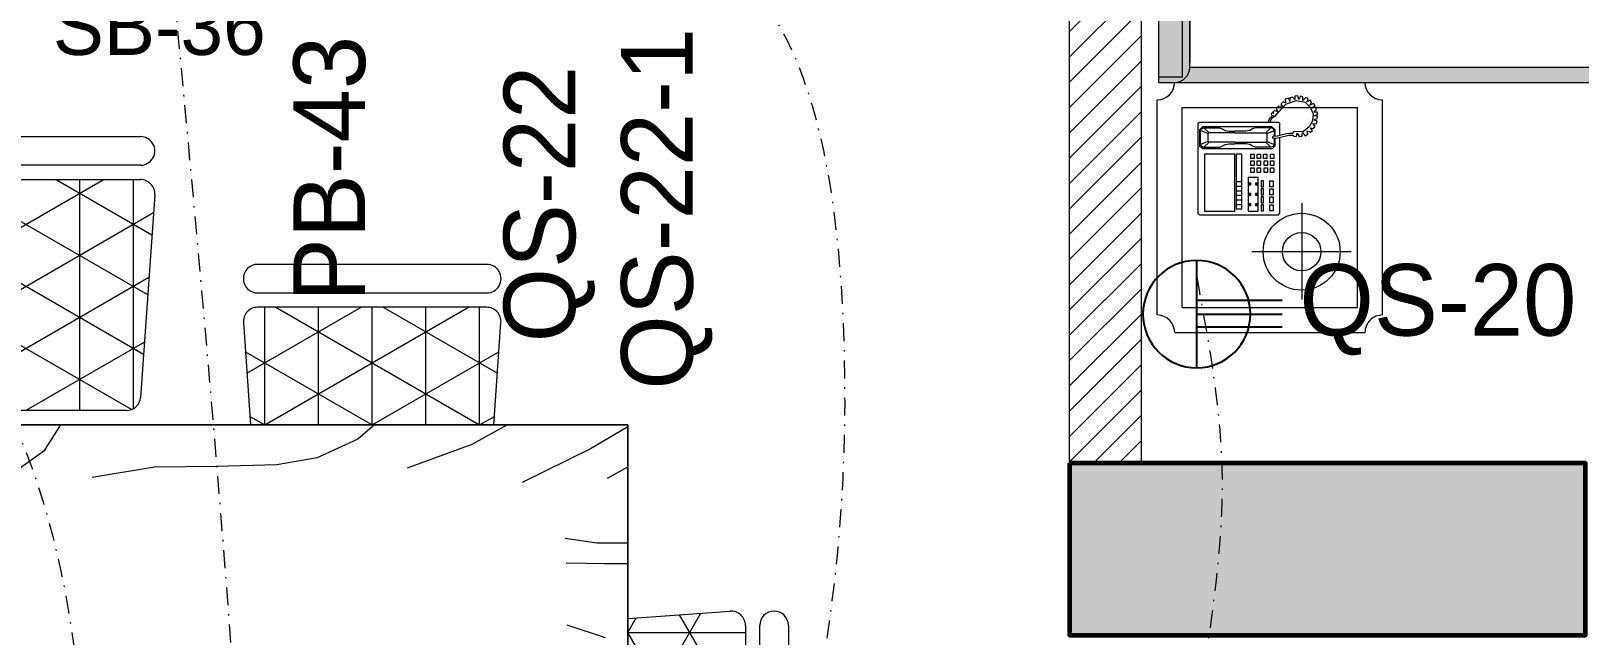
# Model space of a CAD drawing. Header units: inches. Extents: x 109699 to 44449955, y -10987 to 15824140.
# Drawn here: x 199054.1 to 199162.2, y -3489 to -3446.8 of the extents above; entities that cross this region are included whole.
import ezdxf

# ---------------------------------------------------------------- set-up
doc = ezdxf.new("R2010")
doc.units = ezdxf.units.IN
doc.header["$LTSCALE"] = 5
doc.header["$MEASUREMENT"] = 0
doc.linetypes.add('DASHDOT', pattern=[1, 0.5, -0.25, 0, -0.25])
doc.linetypes.add('DASHED2', pattern=[0.375, 0.25, -0.125])
doc.layers.get('0').update_dxf_attribs({"color": 123})
for name, color, linetype, lineweight in [('@NORMAL', 7, 'Continuous', 5), ('AC In', 244, 'DASHED2', 30), ('cloumn', 253, 'Continuous', 60), ('E-PB-Socket-5A', 203, 'Continuous', 13), ('E-QS-Socket-15A', 1, 'Continuous', 9), ('E-SB-Switch-Board', 106, 'Continuous', 18), ('ha', 252, 'Continuous', 5), ('QS For edit', 139, 'Continuous', 35), ('SB', 1, 'DASHDOT', 20), ('WALL-1', 8, 'Continuous', 9)]:
    doc.layers.add(name, color=color, linetype=linetype, lineweight=lineweight)
doc.layers.add('FURNITUR', color=7, linetype='Continuous', lineweight=5, true_color=0xe8e8e8)
doc.styles.get("Standard").update_dxf_attribs({"font": 'times.ttf'})

# ---------------------------------------------------------------- blocks, each defined once
blk = doc.blocks.new('coloumn-01')
at = {"layer": 'ha'}
h = blk.add_hatch(dxfattribs=at)
h.set_pattern_fill('AR-CONC', color=256, scale=0.5)
h.set_pattern_definition([(49.99999999999999, (0, 0), (3.586300913003767, -0.3137606749129755), [0.375, -4.125]), (355, (0, 0), (-0.693756668065, 3.760960668500059), [0.3, -3.3]), (100.45144446, (0.298858405, -0.02614672), (2.89254423363556, 3.447199954843147), [0.3187009599999999, -3.505710559999999]), (46.18420000000001, (0, 1), (5.336206653357862, -0.8275964039653827), [0.5625, -6.1875]), (96.63563549, (0.444683725, 0.931033465), (4.673309728371142, 4.870593003872752), [0.47805171, -5.258568799999999]), (351.1841639899999, (0, 1), (4.673309725273866, 4.870593001349951), [0.45, -4.950000005]), (21, (0.5, 0.75), (2.984535260592308, -2.013094453326694), [0.375, -4.125]), (326.0000000000001, (0.5, 0.75), (1.216576659607909, 3.625750225234265), [0.3, -3.3]), (71.45144474, (0.74871127, 0.58224213), (4.201111883649856, 1.612655764031769), [0.31870095, -3.50571056]), (37.50000000000001, (0, 0), (0.06079927658645334, 1.664469269156557), [0, -3.26, 0, -3.35, 0, -3.3125]), (7.499999999999999, (0, 0), (1.315347687210743, 1.972058559411801), [0, -1.91, 0, -3.185, 0, -1.2625]), (327.5, (-1.115, 0), (2.669112180862045, -0.1127743586718988), [0, -1.25, 0, -3.9, 0, -5.175]), (317.5, (-1.615, 0), (2.915930846711931, 0.5005249116615886), [0, -1.625, 0, -2.59, 0, -3.675])])
h.paths.add_polyline_path([(32128.44739975178, -2546319.049243456), (32092.44739975178, -2546319.049243456), (32092.44739975178, -2546331.049243456), (32128.44739975178, -2546331.049243456)])
h.paths.add_polyline_path([(32128.44739975189, -2546617.132962178), (32098.44739975189, -2546617.132962178), (32098.44739975189, -2546629.132962178), (32128.44739975189, -2546629.132962178)])
h.paths.add_polyline_path([(31978.51966727065, -2546605.132962178), (31966.51966727065, -2546605.132962178), (31966.51966727065, -2546635.132962178), (31978.51966727065, -2546635.132962178)])
h.paths.add_polyline_path([(31821.20333333506, -2546605.132962178), (31809.20333333506, -2546605.132962178), (31809.20333333506, -2546635.132962178), (31821.20333333506, -2546635.132962178)])
h.paths.add_polyline_path([(31689.20328743063, -2546611.133238418), (31677.20328743063, -2546611.133238418), (31677.20328743063, -2546635.133238418), (31689.20328743063, -2546635.133238418)])
h.paths.add_polyline_path([(31417.20347832461, -2546611.132962178), (31405.20347832461, -2546611.132962178), (31405.20347832461, -2546635.132962178), (31417.20347832461, -2546635.132962178)])
h.paths.add_polyline_path([(31435.20347912709, -2546415.348983645), (31405.20347912709, -2546415.348983645), (31405.20347912709, -2546427.348983645), (31435.20347912709, -2546427.348983645)])
h.paths.add_polyline_path([(31633.74647668525, -2546415.348983645), (31603.74647668525, -2546415.348983645), (31603.74647668525, -2546427.348983645), (31633.74647668525, -2546427.348983645)])
h.paths.add_polyline_path([(31821.20245073218, -2546319.049243455), (31809.20245073218, -2546319.049243455), (31809.20245073218, -2546349.049243455), (31821.20245073218, -2546349.049243455)])
h.paths.add_polyline_path([(31996.51966727068, -2546319.049243455), (31966.51966727068, -2546319.049243455), (31966.51966727068, -2546331.049243455), (31996.51966727068, -2546331.049243455)])
h.paths.add_polyline_path([(31581.74648750067, -2546291.049243452), (31541.74648750067, -2546291.049243452), (31541.74648750067, -2546301.049243452), (31581.74648750067, -2546301.049243452)])
h.paths.add_polyline_path([(31485.74647668505, -2546261.049243452), (31475.74647668505, -2546261.049243452), (31475.74647668505, -2546301.049243452), (31485.74647668505, -2546301.049243452)])
h.paths.add_polyline_path([(31581.74648750064, -2546206.049278549), (31521.74648750064, -2546206.049278549), (31521.74648750064, -2546216.049243455), (31581.74648750064, -2546216.049243455)])
h.paths.add_polyline_path([(31435.20347595899, -2546206.049243455), (31405.20347595899, -2546206.049243455), (31405.20347595899, -2546218.049243455), (31435.20347595899, -2546218.049243455)])
h.paths.add_polyline_path([(31435.20347912709, -2546094.049243455), (31405.20347912709, -2546094.049243455), (31405.20347912709, -2546106.049243455), (31435.20347912709, -2546106.049243455)])
h.paths.add_polyline_path([(31583.74647668522, -2546094.049243455), (31547.74647668522, -2546094.049243455), (31547.74647668522, -2546106.049243455), (31583.74647668522, -2546106.049243455)])
h.paths.add_polyline_path([(31775.41359277777, -2546094.049243455), (31763.41359277777, -2546094.049243455), (31763.41359277777, -2546124.049243455), (31775.41359277777, -2546124.049243455)])
h.paths.add_polyline_path([(32059.80123907101, -2546094.049243455), (32047.80123907101, -2546094.049243455), (32047.80123907101, -2546124.049243455), (32059.80123907101, -2546124.049243455)])
h.paths.add_polyline_path([(32058.06771510976, -2545913.633020405), (32028.06771510976, -2545913.633020405), (32028.06771510976, -2545925.633020405), (32058.06771510976, -2545925.633020405)])
h.paths.add_polyline_path([(32048.06771510973, -2545722.712815279), (32036.06771510973, -2545722.712815279), (32036.06771510973, -2545746.712815279), (32048.06771510973, -2545746.712815279)])
h.paths.add_polyline_path([(31799.41359277774, -2545913.633020405), (31763.41359277774, -2545913.633020405), (31763.41359277774, -2545925.633020405), (31799.41359277774, -2545925.633020405)])
h.paths.add_polyline_path([(31591.53986684192, -2545945.049243456), (31561.31223659915, -2545945.049243456), (31561.31223659915, -2545957.049243456), (31591.53986684192, -2545957.049243456)])
h.paths.add_polyline_path([(31435.20347912709, -2545945.049243456), (31405.20347912709, -2545945.049243456), (31405.20347912709, -2545957.049243456), (31435.20347912709, -2545957.049243456)])
h.paths.add_polyline_path([(31429.2035252499, -2545715.383477275), (31405.2035252499, -2545715.383477275), (31405.2035252499, -2545727.383477275), (31429.2035252499, -2545727.383477275)])
h.paths.add_polyline_path([(31605.53986684192, -2545715.383237123), (31581.53986684192, -2545715.383237123), (31581.53986684192, -2545727.383237123), (31605.53986684192, -2545727.383237123)])
h.paths.add_polyline_path([(31775.41359277774, -2545711.610186095), (31763.41359277774, -2545711.610186095), (31763.41359277774, -2545735.610186095), (31775.41359277774, -2545735.610186095)])
at = {"layer": 'cloumn', "elevation": -16.70462349056088}
blk.add_lwpolyline([(31763.41359277774, -2545913.633020405), (31763.41359277774, -2545925.633020405), (31799.41359277774, -2545925.633020405), (31799.41359277774, -2545913.633020405)], close=True, dxfattribs=at)
blk = doc.blocks.new('vfdcx')
at = {"layer": 'FURNITUR', "lineweight": 0}
for points in [[(104135.0060097724, -19120.26887350804), (104970.0060097716, -19120.26887350804, 0.4142137440382407), (105000.0060097716, -19090.26885490074), (105000.0060097704, -19090.26887350193), (105000.0060097704, -19058.46706700833), (104983.8676956173, -19058.46706700833), (104983.8676956173, -19105.34206700833), (103280.0060097765, -19105.34206700833), (103280.0060097765, -19058.46706700833), (103270.0060097745, -19058.46706700833), (103270.0060097745, -19090.26887350193, 0.4142145040311273), (103300.0061062251, -19120.26887350178), (103300.0060097733, -19120.26887350804)], [(103280.0060097765, -19058.46706700833), (103280.0060097765, -19105.34206700833), (104983.8676956173, -19105.34206700833), (104983.8676956173, -19058.46706700833)]]:
    blk.add_hatch(color=256, dxfattribs=at).paths.add_polyline_path(points)
at = {"layer": 'FURNITUR'}
blk.add_hatch(color=256, dxfattribs=at).paths.add_polyline_path([(103350.0060097762, -21058.46706700833, -0.4142135623901436), (103300.0060097733, -21008.46706700833), (103300.0060097733, -19120.26887350193, -0.4142135623730951), (103270.0060097733, -19090.26887350193), (103270.0060097733, -19470.26887349553), (103270.0060097745, -21088.46706700716), (105000.0060097704, -21088.46706700716), (105000.0060097704, -19470.94256263169, 5.403727467161091e-05), (104999.998444552, -19470.94256181408), (104999.998444552, -19090.94256181307, -0.4076509114471731), (104970.0060097716, -19120.26887350193), (104970.0060097716, -19700.18891725242), (104974.8149614137, -19698.56576437598), (104970.0060097716, -19701.06727675785), (104970.0060097716, -21008.46706700542, -0.4142135623901436), (104920.0060097716, -21058.46706700833)])
for p, q in [((102805.0060097768, -19055.26887350193), (103235.0060097771, -19055.26887350193)), ((103270.0060097745, -19058.46706700833), (103270.0060097745, -21088.46706700716)), ((103280.0060097765, -19105.34206700833), (103280.0060097765, -19058.46706700833)), ((102770.0060097733, -19090.26887349815), (102770.0060097733, -19470.26887349553)), ((102820.0060097762, -19105.26887349757), (103220.0060097777, -19105.26887349757)), ((102820.0060097762, -19105.26887349757), (102820.0060097762, -19455.26887349611)), ((103220.0060097777, -19105.26887349757), (103220.0060097777, -19455.26887349611)), ((103270.0060097733, -19090.26887349815), (103270.0060097733, -19470.26887349553)), ((103007.7345300189, -19137.32844558895), (103005.4485300235, -19139.61444559159)), ((103007.7345300189, -19137.32844558895), (103188.3285300238, -19137.32844558895)), ((103188.3285300238, -19137.32844558895), (103190.6145300192, -19139.61444559159)), ((103300.0060097733, -19120.26887350804), (103300.0060097733, -21008.46706700542)), ((103005.4485300235, -19139.61444559159), (103005.4485300235, -19297.34844559194)), ((103012.3065300242, -19149.90144558893), (103012.3065300242, -19210.48044559344)), ((103126.606530018, -19149.90144558893), (103012.3065300242, -19149.90144558893)), ((103126.606530018, -19210.48044559344), (103126.606530018, -19149.90144558893)), ((103136.8935300226, -19146.47244559224), (103141.4655300206, -19140.75744559291)), ((103136.8935300226, -19284.77544559196), (103136.8935300226, -19146.47244559224)), ((103141.4655300206, -19144.1864455896), (103140.3225300193, -19148.75844558761)), ((103140.3225300193, -19148.75844558761), (103140.3225300193, -19179.61944558688)), ((103140.3225300193, -19148.75844558761), (103150.6095300239, -19159.04544559222)), ((103141.4655300206, -19140.75744559291), (103175.7555300238, -19140.75744559291)), ((103146.0375300186, -19141.90044558696), (103141.4655300206, -19144.1864455896)), ((103146.0375300186, -19141.90044558696), (103173.4695300212, -19141.90044558696)), ((103151.7525300179, -19156.75944558957), (103146.0375300186, -19141.90044558696)), ((103150.6095300239, -19159.04544559222), (103151.7525300179, -19156.75944558957)), ((103150.6095300239, -19210.48044559344), (103150.6095300239, -19159.04544559222)), ((103167.7545300219, -19156.75944558957), (103151.7525300179, -19156.75944558957)), ((103167.7545300219, -19156.75944558957), (103173.4695300212, -19141.90044558696)), ((103168.8975300232, -19159.04544559222), (103167.7545300219, -19156.75944558957)), ((103179.1845300205, -19148.75844558761), (103168.8975300232, -19159.04544559222)), ((103168.8975300232, -19210.48044559344), (103168.8975300232, -19159.04544559222)), ((103173.4695300212, -19141.90044558696), (103178.0415300192, -19144.1864455896)), ((103175.7555300238, -19140.75744559291), (103181.4705300232, -19146.47244559224)), ((103178.0415300192, -19144.1864455896), (103179.1845300205, -19148.75844558761)), ((103179.1845300205, -19148.75844558761), (103179.1845300205, -19179.61944558688)), ((103181.4705300232, -19146.47244559224), (103181.4705300232, -19283.63244559064)), ((103190.6145300192, -19139.61444559159), (103190.6145300192, -19297.34844559194)), ((103140.3225300193, -19179.61944558688), (103142.6085300219, -19185.33444559349)), ((103142.6085300219, -19185.33444559349), (103146.0375300186, -19191.04944559281)), ((103146.0375300186, -19191.04944559281), (103147.1805300199, -19199.05044558751)), ((103147.1805300199, -19199.05044558751), (103147.1805300199, -19210.48044559344)), ((103173.4695300212, -19191.04944559281), (103172.3265300199, -19199.05044558751)), ((103172.3265300199, -19199.05044558751), (103172.3265300199, -19210.48044559344)), ((103176.8985300179, -19185.33444559349), (103173.4695300212, -19191.04944559281)), ((103179.1845300205, -19179.61944558688), (103176.8985300179, -19185.33444559349)), ((103012.3065300242, -19210.48044559344), (103126.606530018, -19210.48044559344)), ((103016.8785300222, -19212.7664455888), (103016.8785300222, -19224.19644558745)), ((103126.606530018, -19212.7664455888), (103016.8785300222, -19212.7664455888)), ((103016.8785300222, -19224.19644558745), (103126.606530018, -19224.19644558745)), ((103026.0225300182, -19212.7664455888), (103026.0225300182, -19224.19644558745)), ((103035.1665300215, -19212.7664455888), (103035.1665300215, -19224.19644558745)), ((103044.3105300175, -19212.7664455888), (103044.3105300175, -19224.19644558745)), ((103053.4545300208, -19212.7664455888), (103053.4545300208, -19224.19644558745)), ((103062.5985300241, -19212.7664455888), (103062.5985300241, -19224.19644558745)), ((103071.7425300201, -19212.7664455888), (103071.7425300201, -19224.19644558745)), ((103126.606530018, -19224.19644558745), (103126.606530018, -19212.7664455888)), ((103147.1805300199, -19232.19744558942), (103147.1805300199, -19210.48044559344)), ((103150.6095300239, -19210.48044559344), (103150.6095300239, -19272.20244559199)), ((103168.8975300232, -19210.48044559344), (103168.8975300232, -19272.20244559199)), ((103172.3265300199, -19232.19744558942), (103172.3265300199, -19210.48044559344)), ((102931.4553847567, -19442.73764256576), (102931.4553847567, -19244.61869142207)), ((103012.3065300242, -19236.76944558743), (103012.3065300242, -19257.34344558937)), ((103079.7435300221, -19236.76944558743), (103012.3065300242, -19236.76944558743)), ((103012.3065300242, -19257.34344558937), (103079.7435300221, -19257.34344558937)), ((103023.7365300228, -19239.05544559007), (103023.7365300228, -19242.48444558676)), ((103027.1655300195, -19239.05544559007), (103023.7365300228, -19239.05544559007)), ((103023.7365300228, -19242.48444558676), (103027.1655300195, -19242.48444558676)), ((103023.7365300228, -19251.62844559005), (103023.7365300228, -19255.05744558673)), ((103027.1655300195, -19251.62844559005), (103023.7365300228, -19251.62844559005)), ((103023.7365300228, -19255.05744558673), (103027.1655300195, -19255.05744558673)), ((103027.1655300195, -19242.48444558676), (103027.1655300195, -19239.05544559007)), ((103027.1655300195, -19255.05744558673), (103027.1655300195, -19251.62844559005)), ((103047.7395300215, -19239.05544559007), (103044.3105300175, -19239.05544559007)), ((103044.3105300175, -19239.05544559007), (103044.3105300175, -19242.48444558676)), ((103044.3105300175, -19242.48444558676), (103047.7395300215, -19242.48444558676)), ((103047.7395300215, -19251.62844559005), (103044.3105300175, -19251.62844559005)), ((103044.3105300175, -19251.62844559005), (103044.3105300175, -19255.05744558673)), ((103044.3105300175, -19255.05744558673), (103047.7395300215, -19255.05744558673)), ((103047.7395300215, -19242.48444558676), (103047.7395300215, -19239.05544559007)), ((103047.7395300215, -19255.05744558673), (103047.7395300215, -19251.62844559005)), ((103068.3135300234, -19239.05544559007), (103064.8845300194, -19239.05544559007)), ((103064.8845300194, -19239.05544559007), (103064.8845300194, -19242.48444558676)), ((103064.8845300194, -19242.48444558676), (103068.3135300234, -19242.48444558676)), ((103068.3135300234, -19251.62844559005), (103064.8845300194, -19251.62844559005)), ((103064.8845300194, -19251.62844559005), (103064.8845300194, -19255.05744558673)), ((103064.8845300194, -19255.05744558673), (103068.3135300234, -19255.05744558673)), ((103068.3135300234, -19242.48444558676), (103068.3135300234, -19239.05544559007)), ((103068.3135300234, -19255.05744558673), (103068.3135300234, -19251.62844559005)), ((103079.7435300221, -19257.34344558937), (103079.7435300221, -19236.76944558743)), ((103090.0305300194, -19249.3424455874), (103090.0305300194, -19242.48444558676)), ((103090.0305300194, -19242.48444558676), (103099.1745300227, -19242.48444558676)), ((103099.1745300227, -19249.3424455874), (103090.0305300194, -19249.3424455874)), ((103090.0305300194, -19261.91544558738), (103090.0305300194, -19255.05744558673)), ((103090.0305300194, -19255.05744558673), (103099.1745300227, -19255.05744558673)), ((103099.1745300227, -19261.91544558738), (103090.0305300194, -19261.91544558738)), ((103099.1745300227, -19242.48444558676), (103099.1745300227, -19249.3424455874)), ((103099.1745300227, -19255.05744558673), (103099.1745300227, -19261.91544558738)), ((103103.7465300207, -19242.48444558676), (103112.890530024, -19242.48444558676)), ((103103.7465300207, -19249.3424455874), (103103.7465300207, -19242.48444558676)), ((103112.890530024, -19249.3424455874), (103103.7465300207, -19249.3424455874)), ((103103.7465300207, -19261.91544558738), (103103.7465300207, -19255.05744558673)), ((103103.7465300207, -19255.05744558673), (103112.890530024, -19255.05744558673)), ((103112.890530024, -19261.91544558738), (103103.7465300207, -19261.91544558738)), ((103112.890530024, -19242.48444558676), (103112.890530024, -19249.3424455874)), ((103112.890530024, -19255.05744558673), (103112.890530024, -19261.91544558738)), ((103117.462530022, -19249.3424455874), (103117.462530022, -19242.48444558676)), ((103117.462530022, -19242.48444558676), (103126.606530018, -19242.48444558676)), ((103126.606530018, -19249.3424455874), (103117.462530022, -19249.3424455874)), ((103117.462530022, -19261.91544558738), (103117.462530022, -19255.05744558673)), ((103117.462530022, -19255.05744558673), (103126.606530018, -19255.05744558673)), ((103126.606530018, -19261.91544558738), (103117.462530022, -19261.91544558738)), ((103126.606530018, -19242.48444558676), (103126.606530018, -19249.3424455874)), ((103126.606530018, -19255.05744558673), (103126.606530018, -19261.91544558738)), ((103140.3225300193, -19251.62844559005), (103142.6085300219, -19245.91344559072)), ((103140.3225300193, -19282.48944558932), (103140.3225300193, -19251.62844559005)), ((103142.6085300219, -19245.91344559072), (103146.0375300186, -19240.19844559139)), ((103146.0375300186, -19240.19844559139), (103147.1805300199, -19232.19744558942)), ((103173.4695300212, -19240.19844559139), (103172.3265300199, -19232.19744558942)), ((103176.8985300179, -19245.91344559072), (103173.4695300212, -19240.19844559139)), ((103179.1845300205, -19251.62844559005), (103176.8985300179, -19245.91344559072)), ((103179.1845300205, -19282.48944558932), (103179.1845300205, -19251.62844559005)), ((103013.4495300182, -19263.0584455887), (103013.4495300182, -19267.63044558671)), ((103024.8795300241, -19263.0584455887), (103013.4495300182, -19263.0584455887)), ((103013.4495300182, -19267.63044558671), (103024.8795300241, -19267.63044558671)), ((103013.4495300182, -19280.20344558668), (103024.8795300241, -19280.20344558668)), ((103013.4495300182, -19287.06144558733), (103013.4495300182, -19280.20344558668)), ((103024.8795300241, -19287.06144558733), (103013.4495300182, -19287.06144558733)), ((103024.8795300241, -19267.63044558671), (103024.8795300241, -19263.0584455887)), ((103024.8795300241, -19280.20344558668), (103024.8795300241, -19287.06144558733)), ((103029.4515300222, -19263.0584455887), (103029.4515300222, -19267.63044558671)), ((103040.8815300208, -19263.0584455887), (103029.4515300222, -19263.0584455887)), ((103029.4515300222, -19267.63044558671), (103040.8815300208, -19267.63044558671)), ((103029.4515300222, -19287.06144558733), (103029.4515300222, -19280.20344558668)), ((103029.4515300222, -19280.20344558668), (103040.8815300208, -19280.20344558668)), ((103040.8815300208, -19287.06144558733), (103029.4515300222, -19287.06144558733)), ((103040.8815300208, -19267.63044558671), (103040.8815300208, -19263.0584455887)), ((103040.8815300208, -19280.20344558668), (103040.8815300208, -19287.06144558733)), ((103045.4535300188, -19263.0584455887), (103045.4535300188, -19267.63044558671)), ((103056.8835300175, -19263.0584455887), (103045.4535300188, -19263.0584455887)), ((103045.4535300188, -19267.63044558671), (103056.8835300175, -19267.63044558671)), ((103045.4535300188, -19280.20344558668), (103056.8835300175, -19280.20344558668)), ((103045.4535300188, -19287.06144558733), (103045.4535300188, -19280.20344558668)), ((103056.8835300175, -19287.06144558733), (103045.4535300188, -19287.06144558733)), ((103056.8835300175, -19267.63044558671), (103056.8835300175, -19263.0584455887)), ((103056.8835300175, -19280.20344558668), (103056.8835300175, -19287.06144558733)), ((103072.8855300214, -19263.0584455887), (103061.4555300228, -19263.0584455887)), ((103061.4555300228, -19263.0584455887), (103061.4555300228, -19267.63044558671)), ((103061.4555300228, -19267.63044558671), (103072.8855300214, -19267.63044558671)), ((103061.4555300228, -19287.06144558733), (103061.4555300228, -19280.20344558668)), ((103061.4555300228, -19280.20344558668), (103072.8855300214, -19280.20344558668)), ((103072.8855300214, -19287.06144558733), (103061.4555300228, -19287.06144558733)), ((103072.8855300214, -19267.63044558671), (103072.8855300214, -19263.0584455887)), ((103072.8855300214, -19280.20344558668), (103072.8855300214, -19287.06144558733)), ((103090.0305300194, -19275.63144558867), (103090.0305300194, -19268.77344558803)), ((103090.0305300194, -19268.77344558803), (103099.1745300227, -19268.77344558803)), ((103099.1745300227, -19275.63144558867), (103090.0305300194, -19275.63144558867)), ((103090.0305300194, -19288.20444558865), (103090.0305300194, -19281.346445588)), ((103090.0305300194, -19281.346445588), (103099.1745300227, -19281.346445588)), ((103099.1745300227, -19288.20444558865), (103090.0305300194, -19288.20444558865)), ((103099.1745300227, -19268.77344558803), (103099.1745300227, -19275.63144558867)), ((103099.1745300227, -19281.346445588), (103099.1745300227, -19288.20444558865)), ((103103.7465300207, -19268.77344558803), (103112.890530024, -19268.77344558803)), ((103103.7465300207, -19275.63144558867), (103103.7465300207, -19268.77344558803)), ((103112.890530024, -19275.63144558867), (103103.7465300207, -19275.63144558867)), ((103103.7465300207, -19288.20444558865), (103103.7465300207, -19281.346445588)), ((103103.7465300207, -19281.346445588), (103112.890530024, -19281.346445588)), ((103112.890530024, -19288.20444558865), (103103.7465300207, -19288.20444558865)), ((103112.890530024, -19268.77344558803), (103112.890530024, -19275.63144558867)), ((103112.890530024, -19281.346445588), (103112.890530024, -19288.20444558865)), ((103117.462530022, -19267.63044558671), (103126.606530018, -19267.63044558671)), ((103117.462530022, -19274.48844558735), (103117.462530022, -19267.63044558671)), ((103126.606530018, -19274.48844558735), (103117.462530022, -19274.48844558735)), ((103117.462530022, -19281.346445588), (103126.606530018, -19281.346445588)), ((103117.462530022, -19288.20444558865), (103117.462530022, -19281.346445588)), ((103126.606530018, -19288.20444558865), (103117.462530022, -19288.20444558865)), ((103126.606530018, -19267.63044558671), (103126.606530018, -19274.48844558735)), ((103126.606530018, -19281.346445588), (103126.606530018, -19288.20444558865)), ((103142.6085300219, -19290.49044559129), (103136.8935300226, -19284.77544559196)), ((103140.3225300193, -19282.48944558932), (103150.6095300239, -19272.20244559199)), ((103141.4655300206, -19287.06144558733), (103140.3225300193, -19282.48944558932)), ((103146.0375300186, -19289.34744558997), (103141.4655300206, -19287.06144558733)), ((103158.6846558304, -19290.49044559129), (103142.6085300219, -19290.49044559129)), ((103151.7525300179, -19274.48844558735), (103146.0375300186, -19289.34744558997)), ((103146.0375300186, -19289.34744558997), (103158.6661243811, -19289.34744558997)), ((103150.6095300239, -19272.20244559199), (103151.7525300179, -19274.48844558735)), ((103167.7545300219, -19274.48844558735), (103151.7525300179, -19274.48844558735)), ((103162.0395300226, -19285.91844559328), (103158.6105300186, -19285.91844559328)), ((103158.6105300186, -19285.91844559328), (103158.7703406286, -19295.77539139923)), ((103162.7026649177, -19295.08101934103), (103162.0395300226, -19285.91844559328)), ((103162.2877015062, -19289.34744558997), (103173.4695300212, -19289.34744558997)), ((103175.7555300238, -19290.49044559129), (103162.370425339, -19290.49044559129)), ((103168.8975300232, -19272.20244559199), (103167.7545300219, -19274.48844558735)), ((103167.7545300219, -19274.48844558735), (103173.4695300212, -19289.34744558997)), ((103179.1845300205, -19282.48944558932), (103168.8975300232, -19272.20244559199)), ((103173.4695300212, -19289.34744558997), (103178.0415300192, -19287.06144558733)), ((103181.4705300232, -19283.63244559064), (103175.7555300238, -19290.49044559129)), ((103178.0415300192, -19287.06144558733), (103179.1845300205, -19282.48944558932)), ((103197.4746078223, -19279.3254785624), (103190.6145300192, -19276.77444559)), ((103190.6145300192, -19281.346445588), (103195.6626538914, -19282.75019271446)), ((103195.6626538914, -19282.75019271446), (103200.2932017741, -19286.37636035042)), ((103200.6958579397, -19282.54873921601), (103197.4746078223, -19279.3254785624)), ((103200.2932017741, -19286.37636035042), (103201.5011710565, -19287.98799068086)), ((103203.1117957187, -19284.76473002725), (103200.6958579397, -19282.54873921601)), ((103201.5011710565, -19287.98799068086), (103203.9171088428, -19287.78653600371)), ((103203.9171088428, -19287.78653600371), (103201.5011710565, -19290.2039814921)), ((103201.5011710565, -19290.2039814921), (103210.7622660289, -19298.46358542769)), ((103207.3396874358, -19283.15309970408), (103203.1117957187, -19284.76473002725)), ((103209.3529690566, -19285.16763820285), (103207.3396874358, -19283.15309970408)), ((103207.7423436014, -19288.59235116166), (103209.3529690566, -19285.16763820285)), ((103210.5609375532, -19286.37636035042), (103207.7423436014, -19288.59235116166)), ((103213.5808599807, -19289.59961981805), (103210.5609375532, -19286.37636035042)), ((103211.1649221944, -19296.24759461645), (103213.5808599807, -19289.59961981805)), ((103005.4485300235, -19297.34844559194), (103007.7345300189, -19299.6344455873)), ((103159.6959362097, -19299.6344455873), (103007.7345300189, -19299.6344455873)), ((103158.7703406286, -19295.77539139923), (103161.5460989953, -19307.34826644535)), ((103161.5460989953, -19307.34826644535), (103164.3218573546, -19318.22676943325)), ((103164.3218573546, -19302.48765886559), (103162.7026649177, -19295.08101934103)), ((103188.3285300238, -19299.6344455873), (103163.6981060102, -19299.6344455873)), ((103164.3218573546, -19318.22676943325), (103164.0905444539, -19324.24466377911)), ((103167.097615714, -19313.36616184622), (103164.3218573546, -19302.48765886559)), ((103167.7915551292, -19318.92114149146), (103167.097615714, -19313.36616184622)), ((103167.5602422285, -19324.93903689233), (103167.7915551292, -19318.92114149146)), ((103190.6145300192, -19297.34844559194), (103188.3285300238, -19299.6344455873)), ((103210.7622660289, -19298.46358542769), (103225.8618773732, -19311.35662567017)), ((103217.406095525, -19293.02433397011), (103211.1649221944, -19296.24759461645)), ((103222.6406272559, -19298.06067725936), (103217.406095525, -19293.02433397011)), ((103221.4326579734, -19305.31301253855), (103222.6406272559, -19298.06067725936)), ((103226.6671904973, -19302.08975307092), (103221.4326579734, -19305.31301253855)), ((103226.0824821234, -19311.74595932449), (103233.7158177935, -19333.50296423801)), ((103231.0964098971, -19306.72318937055), (103226.6671904973, -19302.08975307092)), ((103229.2844567593, -19311.75953265979), (103231.0964098971, -19306.72318937055)), ((103236.2602632521, -19311.05158621127), (103229.3208669973, -19311.74595932449)), ((103231.6339988494, -19320.54134402047), (103238.3420814978, -19317.99531102793)), ((103239.0360216115, -19320.30988666289), (103231.6339988494, -19320.54134402047)), ((103238.3420814978, -19317.99531102793), (103236.2602632521, -19311.05158621127)), ((103240.6552140484, -19325.63340895782), (103239.0360216115, -19320.30988666289)), ((103028.3001283866, -19343.89893916158), (102836.22484451, -19343.89893916158)), ((103162.2400384105, -19328.17944195036), (103161.777411896, -19333.73442158832)), ((103161.777411896, -19333.73442158832), (103168.4854952502, -19334.89170940944)), ((103168.4854952502, -19334.89170940944), (103162.0087255025, -19338.82648652566)), ((103162.0087255025, -19338.82648652566), (103162.471352017, -19345.07583928412)), ((103164.7844838618, -19325.63340895782), (103162.2400384105, -19328.17944195036)), ((103162.471352017, -19345.07583928412), (103169.8733740806, -19345.77021134233)), ((103169.8733740806, -19345.77021134233), (103163.3966043329, -19350.86227627967)), ((103163.3966043329, -19350.86227627967), (103166.4036762988, -19356.18579962234)), ((103164.0905444539, -19324.24466377911), (103164.7844838618, -19325.63340895782)), ((103166.4036762988, -19356.18579962234), (103173.3430718552, -19354.79705444364)), ((103171.7238801167, -19327.94798354503), (103167.5602422285, -19324.93903689233)), ((103173.3430718552, -19354.79705444364), (103170.1046876871, -19361.27786455241)), ((103170.798627095, -19333.27150688042), (103171.7238801167, -19327.94798354503)), ((103171.9551930247, -19347.85332962697), (103170.798627095, -19333.27150688042)), ((103180.7450946173, -19358.96328891745), (103171.9551930247, -19347.85332962697)), ((103230.4774329197, -19350.86227627967), (103220.2996517982, -19360.81494879677)), ((103233.7158177935, -19333.50296423801), (103230.4774329197, -19350.86227627967)), ((103230.9400594342, -19354.79705444364), (103237.6481420826, -19356.88017168055)), ((103234.178444308, -19361.0464072021), (103230.9400594342, -19354.79705444364)), ((103239.498648126, -19352.2510214511), (103233.9471307015, -19346.00166869992)), ((103233.9471307015, -19346.00166869992), (103241.1178398571, -19346.23312710524)), ((103235.7976367377, -19330.26255917999), (103240.6552140484, -19325.63340895782)), ((103242.0430928788, -19330.26255917999), (103235.7976367377, -19330.26255917999)), ((103236.0289496457, -19338.13211446746), (103243.1996588013, -19336.04899617554)), ((103242.0430928788, -19341.60397687579), (103236.0289496457, -19338.13211446746)), ((103237.6481420826, -19356.88017168055), (103239.498648126, -19352.2510214511)), ((103241.1178398571, -19346.23312710524), (103242.0430928788, -19341.60397687579)), ((103243.1996588013, -19336.04899617554), (103242.0430928788, -19330.26255917999)), ((103170.1046876871, -19361.27786455241), (103173.5743854616, -19365.44409902622)), ((103173.5743854616, -19365.44409902622), (103178.8945892796, -19361.50932190999)), ((103178.8945892796, -19361.50932190999), (103177.9693362579, -19367.75867466845)), ((103177.9693362579, -19367.75867466845), (103182.3642870542, -19370.53616396357)), ((103193.0046939916, -19365.44409902622), (103180.7450946173, -19358.96328891745)), ((103182.3642870542, -19370.53616396357), (103187.9158037802, -19365.90701373412)), ((103187.9158037802, -19365.90701373412), (103187.2218643649, -19373.545111664)), ((103187.2218643649, -19373.545111664), (103192.0794416684, -19374.93385683543)), ((103192.0794416684, -19374.93385683543), (103195.0865129358, -19368.68450407697)), ((103206.8834865014, -19366.60138684734), (103193.0046939916, -19365.44409902622)), ((103195.0865129358, -19368.68450407697), (103197.8622712951, -19374.93385683543)), ((103197.8622712951, -19374.93385683543), (103201.7945962899, -19375.39677154332)), ((103201.7945962899, -19375.39677154332), (103203.4137880211, -19368.68450407697)), ((103203.4137880211, -19368.68450407697), (103205.9582334797, -19376.09114465654)), ((103205.9582334797, -19376.09114465654), (103210.353184276, -19374.93385683543)), ((103220.2996517982, -19360.81494879677), (103206.8834865014, -19366.60138684734)), ((103210.353184276, -19374.93385683543), (103210.5844978825, -19368.68450407697)), ((103210.5844978825, -19368.68450407697), (103215.9047009947, -19373.31365430642)), ((103215.9047009947, -19373.31365430642), (103219.605712383, -19371.4619944271)), ((103219.605712383, -19371.4619944271), (103218.9117729678, -19364.51826961043)), ((103218.9117729678, -19364.51826961043), (103223.7693502713, -19370.53616396357)), ((103223.7693502713, -19370.53616396357), (103227.4703616596, -19367.29575890554)), ((103227.4703616596, -19367.29575890554), (103224.6946025945, -19361.0464072021)), ((103224.6946025945, -19361.0464072021), (103231.1713723349, -19363.82389649721)), ((103231.1713723349, -19363.82389649721), (103234.178444308, -19361.0464072021)), ((102820.0060097762, -19455.26887349611), (103220.0060097777, -19455.26887349611)), ((102805.0060097768, -19505.26887349902), (103235.0060097771, -19505.26887349902))]:
    blk.add_line(p, q, dxfattribs=at)
at = {"layer": 'FURNITUR', "lineweight": 0}
for p, q in [((103270.0060097745, -19058.46706700833), (105000.0060097704, -19058.46706700833)), ((103280.0060097765, -19058.46706700833), (104983.8676956173, -19058.46706700833)), ((104983.8676956173, -19105.34206700833), (103280.0060097765, -19105.34206700833)), ((103300.0060097733, -19120.26887350804), (104135.0060097724, -19120.26887350804)), ((104135.0060097724, -19120.26887350804), (103309.5818239275, -19120.26887350804))]:
    blk.add_line(p, q, dxfattribs=at)
at = {"layer": 'FURNITUR'}
for radius in [76.80000000000001, 38.40000000000001]:
    blk.add_circle((102931.4553847567, -19343.89893916158), radius, dxfattribs=at)
for centre, radius, start, end in [((102770.0060097733, -19055.26887350193), 35, 270, 0), ((103270.0060097733, -19055.26887350193), 35, 180, 270), ((103300.0060097733, -19090.26887350193), 30, 180, 270), ((102770.0060097733, -19505.26887349902), 35, 0, 90), ((103270.0060097733, -19505.26887349902), 35, 90, 180)]:
    blk.add_arc(centre, radius, start, end, dxfattribs=at)
blk = doc.blocks.new('vbhgytr')
at = {"layer": 'FURNITUR'}
for p, q in [((143605.1249523512, 661.8079216003179), (143621.1095610846, 661.8079216003179)), ((143621.1095610846, 659.8079216003033), (143605.1249523512, 659.8079216003033)), ((143618.5653896998, 658.8079216003688), (143604.6189918455, 650.7559650403997)), ((143605.1249523512, 658.8079216003688), (143621.1095610846, 658.8079216003688)), ((143621.6155215903, 650.7559650405452), (143607.669123736, 658.8079216003688)), ((143621.9084885877, 654.9169474846453), (143615.1691237321, 658.8079216002233)), ((143616.867256716, 642.6720594977793), (143616.867256716, 658.8079216003688)), ((143620.617256714, 642.8077464430851), (143620.617256714, 658.8079216003688)), ((143622.1070916092, 657.737687340231), (143621.111356983, 643.5953629989851)), ((143621.3225545928, 646.5949825964451), (143604.2165991282, 656.4711105939284)), ((143622.0179143076, 656.4711105939284), (143604.9119588429, 646.5949825962996)), ((143645.2717227854, 652.8836901886121), (143629.2871140523, 652.8836901886121)), ((143620.4902177778, 642.7454054618005), (143604.5343936761, 651.9575048070514)), ((143621.7001197597, 651.9575048070514), (143605.744295658, 642.7454054618004)), ((143629.2871140523, 650.8836901885976), (143645.2717227854, 650.8836901885976)), ((143628.5379842429, 645.2854441583443), (143636.5023799883, 649.8836901885176)), ((143645.2717227854, 649.8836901885176), (143629.2871140523, 649.8836901885176)), ((143629.7794184228, 641.6720594978448), (143629.7794184228, 649.8836901885176)), ((143629.7794184226, 641.6720594976993), (143644.0023799844, 649.8836901885176)), ((143630.5564568533, 649.8836901885176), (143644.7794184149, 641.6720594978448)), ((143633.5294184208, 641.6720594978448), (143633.5294184208, 649.8836901885176)), ((143637.2794184189, 641.6720594978448), (143637.2794184189, 649.8836901885176)), ((143638.0564568494, 649.8836901885176), (143646.0208525948, 645.2854441583443)), ((143641.0294184169, 641.6720594978448), (143641.0294184169, 649.8836901885176)), ((143644.7794184149, 641.6720594978448), (143644.7794184149, 649.8836901885176)), ((143628.2895835277, 648.8134559283799), (143628.7923959036, 641.6720594978448)), ((143645.7664409339, 641.6720594978448), (143646.26925331, 648.8134559283799)), ((143621.3823252117, 647.4438990201744), (143613.1172567179, 642.6720594977793)), ((143628.4327786389, 646.7796693589627), (143637.2794184189, 641.6720594978448)), ((143637.2794184187, 641.6720594976993), (143646.1260581988, 646.7796693589627)), ((143620.114302498, 642.6720594977793), (143606.1202109378, 642.6720594977793)), ((143628.7505731869, 642.2660635720857), (143629.7794184228, 641.6720594978448)), ((143644.7794184148, 641.6720594976993), (143645.8082636508, 642.2660635719402)), ((143655.1172566959, 641.6720594978448), (143571.1172567398, 641.6720594978448)), ((143571.1172567398, 641.6720594978448), (143655.1172566959, 641.6720594978448)), ((143615.5334667222, 641.6720594978448), (143614.3686629143, 639.8357809495151)), ((143628.7923959036, 641.6720594978448), (143645.7664409339, 641.6720594978448)), ((143628.7923959036, 641.6720594978448), (143645.7664409339, 641.6720594978448)), ((143636.2761165116, 640.6848105488733), (143633.4492296633, 639.3763560241482)), ((143637.4512945455, 641.6720594978448), (143636.2761165116, 640.6848105488733)), ((143644.248353743, 640.3276376992483), (143646.7055521448, 641.6720594978448)), ((143655.1172566959, 641.538957472267), (143652.5193605899, 639.9888483998194)), ((143655.1172566959, 597.672059496797), (143655.1172566959, 641.6720594978448)), ((143655.1172566959, 641.6720594978448), (143655.1172566959, 597.672059496797)), ((143614.3686629143, 639.8357809495151), (143612.0119763768, 638.1696848632141)), ((143639.7542986284, 638.6606835952091), (143644.248353743, 640.3276376992483)), ((143652.5193605899, 639.9888483998194), (143647.7523893031, 637.6473326774039)), ((143622.0793810895, 638.7158959139039), (143617.7459480488, 637.9870569239985)), ((143626.4121809155, 638.7555468585775), (143622.0793810895, 638.7158959139039)), ((143630.6222562891, 638.8733223773182), (143626.4121809155, 638.7555468585775)), ((143633.4492296633, 639.3763560241482), (143630.6222562891, 638.8733223773182)), ((143653.6931850109, 637.9421590691745), (143655.1172566959, 638.7446585256688)), ((143650.7440468257, 633.755287125117), (143652.9600786029, 633.4428008235556)), ((143652.9600786029, 633.4428008235556), (143655.1172566959, 633.4428008235556)), ((143650.8085250812, 632.0438695665348), (143653.46420637, 631.993804762443)), ((143653.46420637, 631.993804762443), (143655.1172566959, 631.993804762443)), ((143655.1172566959, 628.159082017127), (143662.2586531226, 628.6618943935003)), ((143655.1172566957, 619.6720594972481), (143660.2248665543, 628.5186992820471)), ((143655.1172566957, 627.1720594974119), (143655.7112607698, 628.2009047338672)), ((143655.1172566959, 611.1850369773691), (143655.1172566959, 628.159082017127)), ((143655.1172566959, 611.1850369773691), (143655.1172566959, 628.159082017127)), ((143663.3288873822, 620.4490979282348), (143658.7306413544, 628.4134936781405)), ((143653.5736439862, 626.8099863712422), (143650.8914945427, 627.6860738915619)), ((143655.1172566959, 627.1720594974119), (143663.3288873822, 627.1720594974119)), ((143663.3288873822, 612.9490979280711), (143655.1172566959, 627.1720594974119)), ((143663.3288873822, 627.6643638682775), (143663.3288873822, 611.6797551263642)), ((143664.3288873816, 611.6797551263642), (143664.3288873816, 627.6643638682775)), ((143666.3288873805, 627.6643638682775), (143666.3288873805, 611.6797551263642))]:
    blk.add_line(p, q, dxfattribs=at)
for centre, major_axis, ratio, start_param, end_param in [((143621.1095610846, 660.8079216003833), (-0.707106781006985, 0.7071067810069851), 0.9999999999912867, 2.356194490187988, 5.497787143777781), ((143621.1095610846, 657.8079216002888), (-0.707106781004108, 0.7071067810041081), 0.9999999999916713, 3.856698685853721, 5.497787143777973), ((143629.2871140523, 651.8836901885321), (0.707106781031444, 0.7071067810314439), 0.99999999998759, 0.7853981634036532, 3.926990816993446), ((143645.2717227854, 651.8836901885321), (-0.707106781006985, 0.7071067810069851), 0.9999999999912867, 2.356194490187988, 5.497787143777781), ((143629.2871140523, 648.8836901884375), (-0.7071067810253916, 0.7071067810253917), 0.9999999999977596, -0.7853981633985685, 0.8556902945365379), ((143645.2717227854, 648.8836901884375), (-0.7071067810071713, 0.7071067810071714), 0.9999999999917548, 3.856698685853226, 5.497787143778015), ((143620.114302498, 643.6720594977138), (-0.7071067810004055, 0.7071067810004056), 0.9999999999928812, 2.356194490188785, 3.850218925691283), ((143662.3288873827, 627.6643638682775), (0.7071067810134215, 0.7071067810134214), 0.999999999985916, 5.497787143775096, 7.138875601690015), ((143665.3288873811, 627.6643638682775), (-0.7071067810509598, 0.7071067810509599), 0.9999999999978746, 3.926990816988305, 7.068583470578098)]:
    blk.add_ellipse(centre, major_axis=major_axis, ratio=ratio, start_param=start_param, end_param=end_param, dxfattribs=at)
blk = doc.blocks.new('A$C7D2A24B3')
at = {"lineweight": 25}
for p, q in [((9.859886922386067, 11.01563311865903), (9.859886922386067, 3.514223118658265)), ((9.859886922386067, 8.143706464579736), (15.8195753665932, 8.143706464579736)), ((9.859886922386067, 7.268951136147734), (15.8195753665932, 7.268951136147734)), ((9.859886922386067, 6.288951136148171), (15.8195753665932, 6.288951136148171))]:
    blk.add_line(p, q, dxfattribs=at)
blk.add_circle((9.85988692238243, 7.264928118658645), 3.750704999999999, dxfattribs=at)

msp = doc.modelspace()

# ---------------------------------------------------------------- hatches: boundary and pattern name
at = {"layer": 'ha'}
h = msp.add_hatch(dxfattribs=at)
h.set_pattern_fill('ANSI31', scale=10, angle=-7.63333123551244e-14, style=0)
h.set_pattern_definition([(44.99999999999989, (145430.1787742772, 2531118.532197352), (-0.8838834764831833, 0.8838834764831855), [])])
h.paths.add_polyline_path([(199131.6293282804, -3477.007518244003), (199126.6293658351, -3477.007518243538), (199126.6293282804, -3436.423741294098), (199056.4666945228, -3436.424015682684), (199056.4666945228, -3431.424015682684), (199126.6293282801, -3431.424083954216), (199126.6485969163, -3298.985268694842), (199131.6293282804, -3298.985268694842)])

# ---------------------------------------------------------------- linework, layer by layer
at = {"layer": 'AC In', "ltscale": 4}
for points in [[(199158.3307613775, -3317.62890625, 0.2914917373062913), (199148.6875, -3316.58203125, 0.2914917373062913), (199140.3619284955, -3342.4765625), (199160.8853659955, -3422.91015625), (199171.3306784955, -3608.0703125), (199156.4559474429, -3721.899687164535, 0.02149834795460137), (199062.1002695769, -3722.321839887185, 0.719608654580174)], [(199403.4147507697, -3412.666188750646, 0.263215849960531), (199402.7644148414, -3403.198516255516, 0.3650851247148239), (199398.3814597455, -3403.19921875, 0.0857903163960998), (199309.6975709437, -3429.703235172976), (199295.4627050169, -3493.078742771762), (199184.8830826436, -3610.641529816279), (199159.8071162028, -3718.97546096455), (199062.1002695769, -3722.321839887185, 0.719608654580174)]]:
    msp.add_spline(points, degree=3, dxfattribs=at)
at = {"layer": 'SB', "ltscale": 0.5}
for points in [[(199310.4064728656, -3313.566223559079, 0.263215849959245), (199288.2760578475, -3482.620924584935), (199185.7525151905, -3627.978368512984), (199162.0648041768, -3719.028374020028), (199085.5662123693, -3723.048388819456, 0.8619938400189693)], [(199122.4226965791, -3333.128104560827, 0.5389798214356802), (199085.859960223, -3320.500031214906), (199040.5941868874, -3354.632991259662, -0.1498425166943781), (199034.859960223, -3392.000031214906), (199016.8300389888, -3595.996240131241, -0.01332581091361261), (199021.6775704773, -3704.358088802082, 0.6618964740385297)], [(199239.5334172488, -3321.804811381872, 0.5035406017159509), (199244.0683204043, -3418.166141526646), (199200.5996916622, -3622.258298367085, 0.06432111937746045), (199150.292564238, -3725.052499940468, 0.1219088481170594), (199062.1002695769, -3719.18346167176, 0.7196086545801739)], [(199155.7057613775, -3321.792124718188, 0.2914917373062913), (199162.5232064593, -3361.162723657766), (199228.2906017459, -3424.820577906958), (199248.2155329972, -3525.167006849229, 0.0857903163960998), (199169.9972060495, -3680.13436856421), (199148.6233486361, -3724.121067019503), (199065.242356243, -3722.321839887185, 0.7196086545801741)], [(198804.4837411028, -3392.231940260411, 0.3916249774238167), (198805.2354182818, -3390.11328125, 0.3916249774238167), (198808.4692002, -3388.203125, 0.3916249774238167), (198910.859960223, -3393.500031214906), (198946.859960223, -3451.000031214906), (199043.359960223, -3462.500031214906), (199054.859960223, -3547.500031214906), (199025.5870300224, -3702.740318332511, 0.661896474038659)], [(199007.359960223, -3402.000031214906), (199022.296875, -3425.5), (199023.9692595528, -3704.358088802134, 0.6618964740386553)], [(199025.5862300052, -3706.560600142154, 0.661896474038659), (199044.2968948503, -3561.42382379193, 0.2087115998756863), (199042.796875, -3443.5), (199056.4635228569, -3427.822975111214, 0.2377872779188444)], [(199091.1243366181, -3440.743261631911, 0.5389798214356802), (199099.3275783856, -3440.743261245651, 0.5389798214356802), (199110.8828125, -3469.000031214906), (199078.359969469, -3561.423743524271, 0.08911296837862437), (199024.7331559113, -3704.358088802134, 0.661896474038656)], [(199026.3472497423, -3707.694964344659, 0.5745059862813484), (199054.859960223, -3646.000031214906), (199063.796875, -3440.5, 0.263215849959245)], [(199401.4130838242, -3460.745580529205, 0.2632158499592521), (199330.0398575985, -3511.420015027026, 0.2632158499592521), (199304.5257946977, -3511.926459345868), (199263.627857893, -3595.82835289797), (199207.2880615278, -3613.648521643194), (199166.4896910604, -3701.025757611005), (199069.4056936448, -3723.175394966576, 0.719608654580174)], [(199135.4940291715, -3464.023437497754, 0.3490061663553519), (199137.2681784955, -3478.231188532274), (199135.3786329155, -3497.146169155016, 0.1468167250366085), (199174.9519787398, -3600.066677865198), (199161.9547422427, -3713.849360536977), (199069.8478851118, -3719.080902115922, 0.7196086545801741)], [(199323.2295155488, -3480.511407149101), (199284.3002123086, -3491.247584648157), (199261.5664659458, -3580.248206089967), (199184.1846999583, -3667.623610037528), (199166.6780444735, -3715.613380506682), (199061.9439608073, -3719.146288297424, 0.7196086545801741)], [(199085.5662123693, -3723.048388819456, 0.8619938400189694), (199138.2854694396, -3726.785578825413, 0.8619938400189694), (199168.3573399636, -3607.195284192774, 0.8619938400189694), (199190.650554925, -3514.223704974447), (199222.604541256, -3480.943871694184)]]:
    msp.add_spline(points, degree=3, dxfattribs=at)
at = {"layer": 'WALL-1', "elevation": 0.263215849959245}
msp.add_lwpolyline([(199131.6293282804, -3477.007518244003), (199126.6293658351, -3477.007518243538), (199126.6293282804, -3436.423741294098), (199056.4666945228, -3436.424015682684), (199056.4666945228, -3431.424015682684), (199126.6293282801, -3431.424083954216), (199126.6485969163, -3298.985268694842), (199131.6293282804, -3298.985268694842), (199131.6293282804, -3477.007518243538)], dxfattribs=at)

# ---------------------------------------------------------------- block references
at = {"layer": '@NORMAL'}
for name, p in [('coloumn-01', (167363.2157730598, 2542436.625502162, 16.96783934052013)), ('vbhgytr', (55440.67298375568, -4116.000164947354, 0.0857903163960998))]:
    msp.add_blockref(name, p, dxfattribs=at)
at = {"layer": '@NORMAL', "xscale": 0.03494400001363829, "yscale": 0.03494400001363829, "zscale": 0.03494400001363829, "rotation": 89.99999999999991}
msp.add_blockref('vfdcx', (198466.8682842336, -7059.072161611197, 0.0857903163960998), dxfattribs=at)
at = {"layer": 'E-QS-Socket-15A', "xscale": -1, "rotation": 179.9999973020982}
msp.add_blockref('A$C7D2A24B3', (199125.6341424702, -3459.327757968425, 0.3490061663553519), dxfattribs=at)

# ---------------------------------------------------------------- texts
at = {"layer": 'E-PB-Socket-5A', "insert": (199077.5253155198, -3447.162520886431, 0.9585225559297617), "char_height": 5, "width": 24.08470202641911, "attachment_point": 9, "rotation": 90.00000000000011}
msp.add_mtext('{\\fCentury Gothic|b0|i0|c0|p34;PB-43}', dxfattribs=at)
at = {"layer": 'E-QS-Socket-15A', "color": 1, "insert": (199093.5017736387, -3468.569714555451, 0.3799473101606567), "char_height": 5, "width": 24.08470202641912, "attachment_point": 7, "rotation": 89.99999999999989}
msp.add_mtext('{\\fCentury Gothic|b0|i0|c0|p34;\\C256;QS-22}', dxfattribs=at)
at = {"layer": 'E-QS-Socket-15A', "color": 1, "insert": (199142.666150724, -3469.470123571983, 0.1899736550803284), "char_height": 5, "width": 24.08470202641912, "attachment_point": 7}
msp.add_mtext('{\\fCentury Gothic|b0|i0|c0|p34;\\C256;QS-20}', dxfattribs=at)
at = {"layer": 'E-SB-Switch-Board', "insert": (199070.5248973644, -3444.490757124159, 0.3290471966474738), "char_height": 4, "width": 14.72456830652664, "attachment_point": 3}
msp.add_mtext('{\\fCentury Gothic|b0|i0|c0|p34;SB-36}', dxfattribs=at)
at = {"layer": 'QS For edit', "ltscale": 0.5, "insert": (199101.7009923887, -3471.870495805451, 0.3799473101606567), "char_height": 5, "width": 24.08470202641912, "attachment_point": 7, "rotation": 89.99999999999989}
msp.add_mtext('{\\fCentury Gothic|b0|i0|c0|p34;\\C256;QS-22-1}', dxfattribs=at)

doc.saveas('drawing.dxf')
